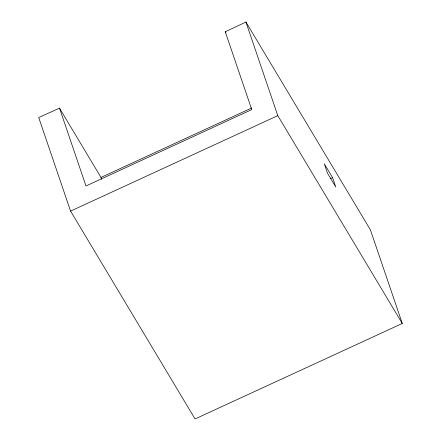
<?xml version="1.0" encoding="UTF-8"?>
<svg xmlns="http://www.w3.org/2000/svg" width="441" height="441" viewBox="0 0 441 441"><rect width="100%" height="100%" fill="white"/><g stroke="black" fill="none" stroke-linecap="round" stroke-linejoin="round"><path stroke-width="0.66" d="M59.496 108.139L85.989 185.964L251.756 109.589L225.263 31.763L245.929 22.05L370.418 229.871L402.28 323.479L195.065 418.95L70.577 211.107L38.72 117.521L59.496 108.139L100.995 177.42L101.656 179.366M100.995 177.42L251.75 107.962M70.577 211.107L277.791 115.636L402.28 323.479M330.75 178.489L332.58 177.646L335.761 187.001L327.459 173.142L324.278 163.787L332.58 177.646M225.263 31.763L225.968 32.937M245.929 22.05L277.791 115.636"/></g></svg>
